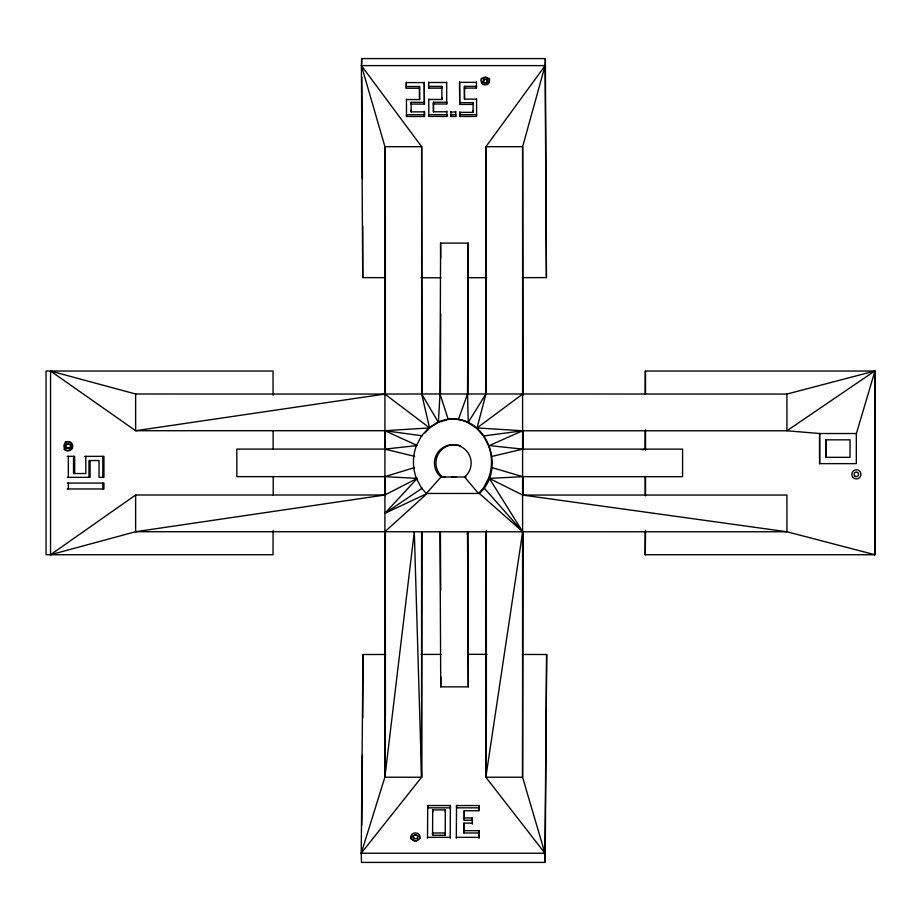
<?xml version="1.0" encoding="UTF-8"?>
<svg xmlns="http://www.w3.org/2000/svg" width="921" height="921" viewBox="0 0 921 921"><rect width="100%" height="100%" fill="white"/><g stroke="black" fill="none" stroke-linecap="round" stroke-linejoin="round"><path stroke-width="1.38" d="M68.338 488.97L68.338 483.088M68.338 477.354L68.338 456.356M73.53 456.356L73.53 473.532L85.826 473.532L85.826 456.356M74.659 473.532L74.659 456.356L67.21 456.356M88.98 477.354L88.98 460.535L99.031 460.535L99.031 477.354L103.935 477.354L103.935 456.356L84.709 456.356M90.074 460.535L90.074 477.354L67.21 477.354M102.818 488.97L102.818 483.088M102.818 477.354L102.818 456.356M522.299 277.647L546.429 277.612L545.359 58.587L361.665 58.587L361.412 65.621L384.943 146.692L384.874 777.22L361.239 853.226L361.481 862.413L545.174 862.413L546.648 654.509L522.518 654.451M50.54 371.036L135.64 430.717L384.863 394.061L422.06 393.981L421.657 146.692L384.943 146.692L385.277 394.061L135.629 394.004L50.54 371.036L50.54 554.741L135.64 531.716L384.863 495.003L417.248 478.379L384.863 476.641L414.623 467.557M545.174 862.413L544.933 853.226L361.239 853.226L421.588 777.232L421.599 531.797L384.863 531.716L427.217 493.46L384.863 513.365L417.248 478.379M546.648 654.509L544.933 853.226L485.851 777.22L485.874 531.797L786.948 531.774L874.95 554.741L874.95 371.036L645.241 371.036L645.161 394.061M444.348 476.997L440.975 476.997L438.223 474.246A18.362 18.351 0 0 1 440.399 449.54A18.362 18.351 0 0 1 465.209 449.552A18.362 18.351 0 0 1 467.35 474.257L464.61 476.997L478.529 493.472L483.398 488.118L488.498 478.413A46.867 46.856 0 0 0 488.521 445.568L483.421 435.863L476.226 427.943L467.408 422.336A35.781 35.781 0 0 0 437.556 422.313L428.737 427.908L421.53 435.829L416.43 445.534A46.867 46.856 0 0 0 416.407 478.379L421.507 488.084L426.377 493.46L479.357 493.472C506.953 469.008 486.852 413.955 448.228 419.423L440.008 393.981L440.606 243.121L468.144 243.121L467.949 393.981M545.359 58.587L545.105 65.621L522.633 146.692L522.564 777.232L544.933 853.226M273.1 530.6L273.042 554.741L46.05 554.741L46.05 371.036L273.042 371.036L273.077 395.167M273.192 495.107L273.238 476.641M440.422 393.981L440.699 313.658M385.45 277.67L362.736 277.612L361.412 65.621L545.105 65.621L485.931 146.692L485.931 393.981L468.248 422.336L467.546 393.981L468.144 243.121M645.161 430.775L645.068 449.137L642.259 449.77M361.239 853.226L362.966 654.509L385.669 654.486M361.803 825.239L362.414 755.185M362.736 718.023L362.966 654.509M422.014 531.797L421.588 777.232L384.874 777.22L385.392 531.555M427.517 838.248L427.712 805.541L450.404 805.541L450.461 807.832L427.77 807.832L427.712 805.541M445.327 809.893L445.188 835.266L432.571 835.266L432.709 809.893L445.327 809.893L445.384 812.195M467.315 534.583L467.926 531.797L468.282 686.847L440.745 686.847L440.837 676.97M450.196 838.248L450.404 805.541M456.332 838.248L456.528 805.541L479.219 805.541L479.254 810.434M479.012 838.294L479.058 832.975L463.896 832.975L463.896 823.144L472.266 823.144M463.896 832.975L463.896 823.144M464.196 817.94L472.312 817.94L472.381 820.231L464.253 820.231L464.253 810.745L479.173 810.745L479.219 805.541M464.253 820.231L464.253 810.745M472.346 824.134L472.312 817.94M463.839 830.673L479.001 830.673L478.943 837.339L456.252 837.339M523.082 531.555L522.564 777.232L485.851 777.22L486.357 530.335M362.736 277.612L362.713 226.175M406.38 86.482L419.55 86.482L419.492 88.232L406.311 88.232L406.345 82.234M424.523 114.745L424.454 116.495L406.483 116.495L406.552 114.745L424.523 114.745L424.5 111.268M424.443 102.323L411.146 102.323L411.077 104.073L424.385 104.073L424.316 82.257M424.454 116.495L424.431 111.867L411.123 111.867L411.192 110.106M406.38 99.549L419.562 99.549L419.55 86.482M441.896 86.401L441.827 88.151L428.656 88.151L428.714 86.401L441.896 86.401L441.896 99.468L428.726 99.468M428.829 116.414L428.887 114.665L446.858 114.665L446.8 116.414L428.829 116.414L428.795 99.123M433.423 103.992L433.48 102.243L446.789 102.243L446.72 103.992L433.423 103.992L433.469 111.786L446.766 111.786M433.469 111.786L433.48 102.243M441.896 99.468L441.965 97.718M450.864 116.495L450.922 114.734L455.757 114.734L455.699 116.495L450.864 116.495L450.91 111.383M459.752 102.657L473.106 102.657L473.037 104.418L459.694 104.418L459.625 81.981M476.56 98.731L476.594 116.437L459.763 116.437L459.809 111.971M464.426 88.094L464.483 86.344L476.479 86.344L476.41 88.094L464.426 88.094L464.495 99.134L476.479 99.134M459.763 116.437L459.74 112.362L473.083 112.362L473.152 110.612M464.495 99.134L464.483 86.344M440.008 393.981L438.384 422.313L429.566 427.908L425.065 432.858M384.874 777.22L414.3 531.762L421.588 777.232M485.851 777.22L522.668 531.716L489.339 478.413L522.668 476.675L682.588 476.675L682.588 449.137L522.668 449.137L489.35 445.568L522.668 430.775L786.937 430.775L819.609 433.526L856.392 433.526L874.95 371.036M484.262 435.863L522.668 430.775L477.066 427.943L485.931 393.981L786.914 394.061L874.674 371.036L874.674 554.741M458.405 419.423L467.546 393.981M426.377 493.46L440.975 476.997L466.118 476.997M477.066 427.943L522.668 394.061M50.54 554.741L135.629 495.003L385.277 495.003M874.674 371.036L786.937 430.775L786.914 394.061M384.863 513.365L422.336 488.084M446.996 419.78L438.384 422.313L421.657 393.981L421.657 146.692L361.412 65.621M491.975 456.39L522.668 449.137M414.623 456.356L384.863 449.103L417.271 445.534L384.863 430.717L429.566 427.908L421.657 393.981L486.334 393.981L485.931 146.692L522.633 146.692L523.07 395.051M445.234 476.997L444.452 476.997M856.323 433.526L856.323 463.643L819.609 463.643L819.609 433.526L819.609 463.643M825.93 439.835L825.93 457.323L825.93 439.835L850.071 439.835L850.002 457.323L825.93 457.323M468.352 277.716L486.806 277.693M421.162 654.428L441.032 654.394M476.376 82.349L459.556 82.349L459.694 104.418M428.61 82.499L446.593 82.499M450.83 112.028L455.665 112.028M459.832 114.676L476.652 114.676M385.277 449.103L236.835 449.103L236.835 476.641L385.277 476.641L385.381 495.636M67.21 483.088L103.935 483.088L103.935 488.97L67.21 488.97M522.668 495.061L786.914 495.061L786.948 531.774L522.668 495.061L489.339 478.413M385.277 531.716L135.64 531.716L135.629 495.003M421.599 531.797L486.288 531.797L486.392 715.49M645.195 531.762L645.241 554.753L874.95 554.741M645.241 554.753L645.517 530.346M479.277 807.832L456.586 807.832L456.528 805.541M427.436 837.339L450.127 837.339M452.856 476.997L455.895 476.997M420.943 277.762L440.825 277.808M451.497 476.997L453.454 476.997M468.559 654.313L487.025 654.359M384.863 430.717L422.359 435.829M491.975 467.592L522.668 476.675M384.863 394.061L429.566 427.908M479.357 493.472L522.668 531.716L484.239 488.118M442.494 476.997L439.743 474.246A18.362 18.351 0 0 1 456.712 444.878M479.001 830.673L479.058 832.975M445.188 835.266L445.131 832.975L432.513 832.975L432.571 835.266M432.709 809.893L432.778 812.195M545.105 65.621L546.429 277.612M476.456 82.038L476.41 88.094M473.106 102.657L473.083 112.362M455.745 111.383L455.699 116.495M446.662 82.176L446.72 103.992M446.835 111.188L446.8 116.414M440.606 243.121L440.699 258.375M428.691 82.153L428.656 88.151M424.385 104.073L424.247 82.579L406.276 82.579L406.311 88.232M419.492 88.232L419.562 99.549M411.146 102.323L411.123 111.867M406.46 99.203L406.483 116.495M361.665 58.587L361.711 64.32M361.78 77.214L362.414 178.916M467.523 531.797L468.282 686.847M440.399 531.797L440.699 590.246M439.985 531.797L440.745 686.847M645.149 476.675L645.195 495.038M385.289 530.795L385.404 715.49M273.123 430.648L273.146 449.103M135.629 394.004L135.64 430.717L385.266 430.717L385.381 449.655M645.517 371.036L645.517 394.004M645.517 429.877L645.517 449.978M645.517 477.239L645.517 495.901M523.07 430.775L523.07 449.655M523.07 476.675L523.082 495.636M385.358 212.567L385.369 395.051M68.212 448.182A2.279 2.21 -90 0 1 65.011 446.029A2.279 2.21 -90 0 1 68.419 444.244M69.063 447.387A2.279 2.21 -90 0 1 68.684 447.836M67.452 441.562A4.593 4.455 -90 0 1 71.228 448.136A4.593 4.455 -90 0 1 63.906 449.218M65.195 442.057A4.593 4.455 -90 0 1 66.3 441.654M486.702 80.507A1.877 1.738 2.1 0 0 484.872 77.594L484.423 77.767A1.877 1.738 2.1 0 0 484.043 80.507M489.408 78.273A4.191 3.868 2.1 0 1 485.39 83.143A4.191 3.868 2.1 0 1 481.315 78.273M457.887 445.073A18.362 18.351 0 0 1 460.224 445.695M410.893 838.824A4.593 3.972 -1.5 0 1 415.302 835.209A4.593 3.972 -1.5 0 1 419.988 838.49M417.708 838.835A2.279 1.969 -1.5 0 1 416.223 841.034A2.279 1.969 -1.5 0 1 413.483 840.159A2.279 1.969 -1.5 0 1 414.013 837.673M72.068 448.654A4.593 4.455 -90 0 0 68.568 441.562A4.593 4.455 -90 0 0 64.366 448.228A4.593 4.455 -90 0 0 72.068 448.654M70.18 447.387A2.279 2.21 -90 0 0 68.453 443.876A2.279 2.21 -90 0 0 66.37 447.18A2.279 2.21 -90 0 0 70.18 447.387M483.986 82.257A1.877 1.738 2.1 0 0 487.117 81.485A1.877 1.738 2.1 0 0 484.814 79.356A1.877 1.738 2.1 0 0 483.986 82.257M482.362 83.765A4.191 3.868 2.1 0 0 489.362 82.038A4.191 3.868 2.1 0 0 484.193 77.283A4.191 3.868 2.1 0 0 482.362 83.765M412.735 840.136A4.593 3.972 -1.5 0 0 419.964 837.235A4.593 3.972 -1.5 0 0 413.494 833.286A4.593 3.972 -1.5 0 0 412.735 840.136M853.145 477.585A4.593 4.593 0 0 0 860.824 475.535A4.593 4.593 0 0 0 855.195 469.906A4.593 4.593 0 0 0 853.145 477.585M414.082 838.501A2.279 1.969 -1.5 0 0 417.662 837.062A2.279 1.969 -1.5 0 0 414.462 835.094A2.279 1.969 -1.5 0 0 414.082 838.501M854.711 475.95A2.279 2.279 0 0 0 858.522 474.937A2.279 2.279 0 0 0 855.736 472.151A2.279 2.279 0 0 0 854.711 475.95"/></g></svg>
